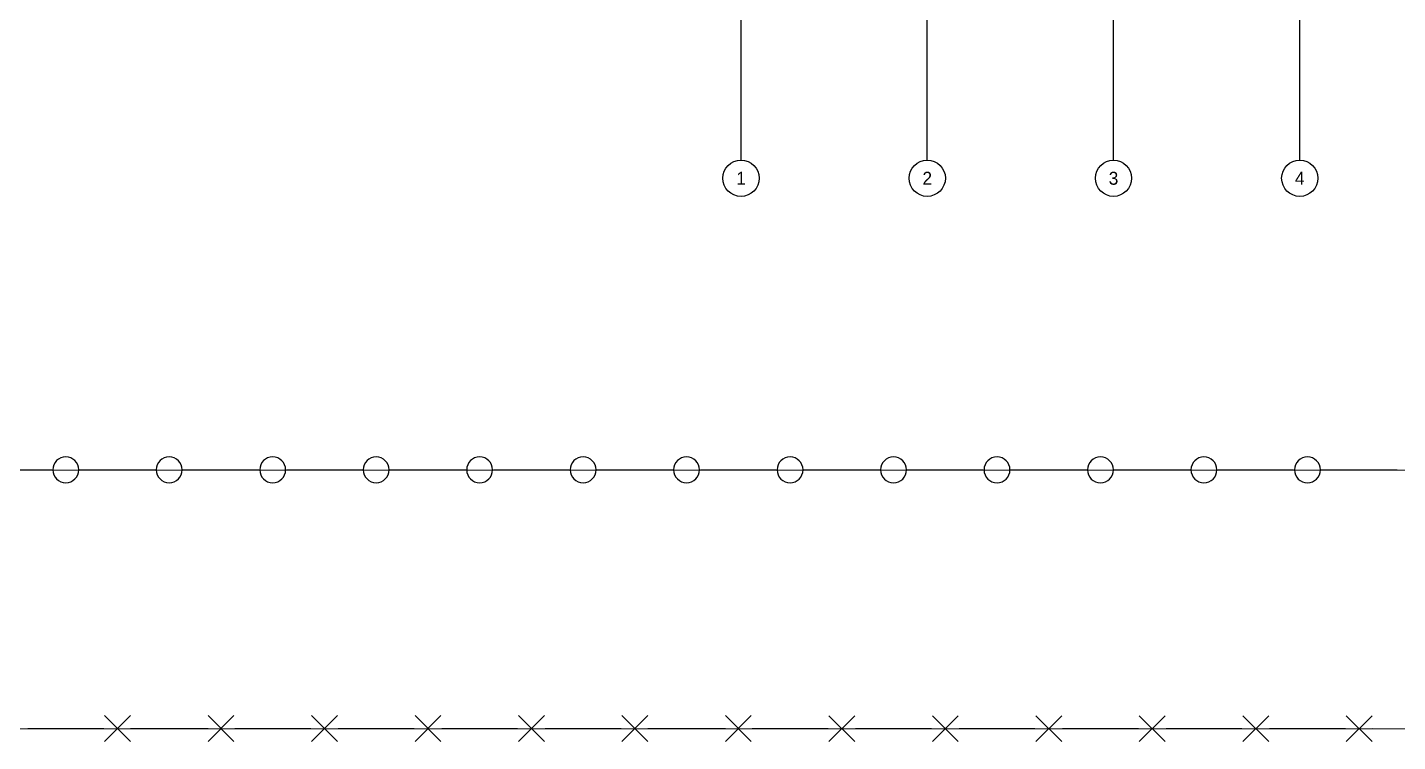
# Model space of a CAD drawing. Header units: millimetres. Extents: x -10134 to 185601, y -10232 to 93662.
# Drawn here: x 16391 to 42875, y -10214 to 3586 of the extents above; entities that cross this region are included whole.
import ezdxf
from ezdxf.enums import TextEntityAlignment as Align

# ---------------------------------------------------------------- set-up
doc = ezdxf.new("R2010")
doc.units = ezdxf.units.MM
doc.header["$LTSCALE"] = 100
doc.layers.add('AL$7A---_STRAMIEN', color=1, linetype='Continuous')
doc.layers.add('Terreinsituatie', color=7, linetype='Continuous')
doc.styles.add('Tsfont40', font='TSfont40.shx')

msp = doc.modelspace()

# ---------------------------------------------------------------- linework, layer by layer
at = {"layer": 'AL$7A---_STRAMIEN'}
for p, q in [((30184, 1021), (30184, 92367)), ((33784, 1021), (33784, 19144)), ((37384, 1021), (37384, 19144)), ((40984, 1021), (40984, 19144))]:
    msp.add_line(p, q, dxfattribs=at)
for centre in [(30184, 671), (33784, 671), (37384, 671), (40984, 671)]:
    msp.add_circle(centre, 350, dxfattribs=at)
at = {"layer": 'Terreinsituatie'}
for p, q in [((17883, -9713), (18383, -10213)), ((17883, -10213), (18383, -9713)), ((19883, -9713), (20383, -10213)), ((19883, -10213), (20383, -9713)), ((21883, -9713), (22383, -10213)), ((21883, -10213), (22383, -9713)), ((23883, -9713), (24383, -10213)), ((23883, -10213), (24383, -9713)), ((25883, -9713), (26383, -10213)), ((25883, -10213), (26383, -9713)), ((27883, -9713), (28383, -10213)), ((27883, -10213), (28383, -9713)), ((29883, -9713), (30383, -10213)), ((29883, -10213), (30383, -9713)), ((31883, -9714), (32383, -10214)), ((31883, -10214), (32383, -9714)), ((33883, -9714), (34383, -10214)), ((33883, -10214), (34383, -9714)), ((35883, -9714), (36383, -10214)), ((35883, -10214), (36383, -9714)), ((37883, -9714), (38383, -10214)), ((37883, -10214), (38383, -9714)), ((39883, -9714), (40383, -10214)), ((39883, -10214), (40383, -9714)), ((41883, -9714), (42383, -10214)), ((41883, -10214), (42383, -9714))]:
    msp.add_line(p, q, dxfattribs=at)
for points in [[(181901, -9975), (185349, 93410), (-9883, 93410), (-9867, -9960)], [(177065, -4975), (180179, 88410), (-4882, 88410), (-4868, -4961)]]:
    msp.add_lwpolyline(points, close=True, dxfattribs=at)
at = {"layer": 'Terreinsituatie', "linetype": 'Continuous'}
for points in [[(15398, -4962), (16865, -4962)], [(17398, -4962), (18865, -4963)], [(19398, -4963), (20865, -4963)], [(21398, -4963), (22865, -4963)], [(23382, -4963), (24882, -4963)], [(25398, -4963), (26865, -4963)], [(27398, -4963), (28865, -4963)], [(29398, -4963), (30865, -4964)], [(31398, -4964), (32865, -4964)], [(33398, -4964), (34865, -4964)], [(35382, -4964), (36882, -4964)], [(37398, -4964), (38865, -4964)], [(39398, -4964), (40865, -4964)], [(41398, -4964), (42865, -4964)], [(16399, -9962), (17866, -9962)], [(18383, -9963), (19883, -9963)], [(20399, -9963), (21866, -9963)], [(22399, -9963), (23866, -9963)], [(24399, -9963), (25866, -9963)], [(26399, -9963), (27866, -9963)], [(28383, -9963), (29883, -9963)], [(30399, -9963), (31866, -9964)], [(32399, -9964), (33866, -9964)], [(34399, -9964), (35866, -9964)], [(36399, -9964), (37866, -9964)], [(38399, -9964), (39866, -9964)], [(40399, -9964), (41866, -9964)], [(42383, -9964), (43883, -9965)]]:
    msp.add_lwpolyline(points, dxfattribs=at)
at = {"layer": 'Terreinsituatie'}
for centre, major_axis, start_param, end_param in [((17132, -4962), (177, 177), 5.49771, 11.780895), ((19132, -4963), (177, 177), 5.49771, 11.780895), ((21132, -4963), (177, 177), 5.49771, 11.780895), ((23132, -4963), (177, 177), 5.49771, 11.780895), ((25132, -4963), (177, 177), 5.49771, 11.780895), ((27132, -4963), (177, 177), 5.49771, 11.780895), ((29132, -4963), (177, 177), 5.49771, 11.780895), ((31132, -4964), (177, 177), 5.49771, 11.780895), ((33132, -4964), (-177, 177), 3.926914, 10.210099), ((35132, -4964), (-177, 177), 3.926914, 10.210099), ((37132, -4964), (-177, 177), 3.926914, 10.210099), ((39132, -4964), (-177, 177), 3.926914, 10.210099), ((41132, -4964), (-177, 177), 3.926914, 10.210099)]:
    msp.add_ellipse(centre, major_axis=major_axis, ratio=1, start_param=start_param, end_param=end_param, dxfattribs=at)

# ---------------------------------------------------------------- texts
at = {"layer": 'AL$7A---_STRAMIEN', "style": 'Tsfont40'}
for s, p in [('1', (30184, 671)), ('2', (33784, 671)), ('3', (37384, 671)), ('4', (40984, 671))]:
    msp.add_text(s, height=250, dxfattribs=at).set_placement(p, align=Align.MIDDLE_CENTER)

doc.saveas('drawing.dxf')
